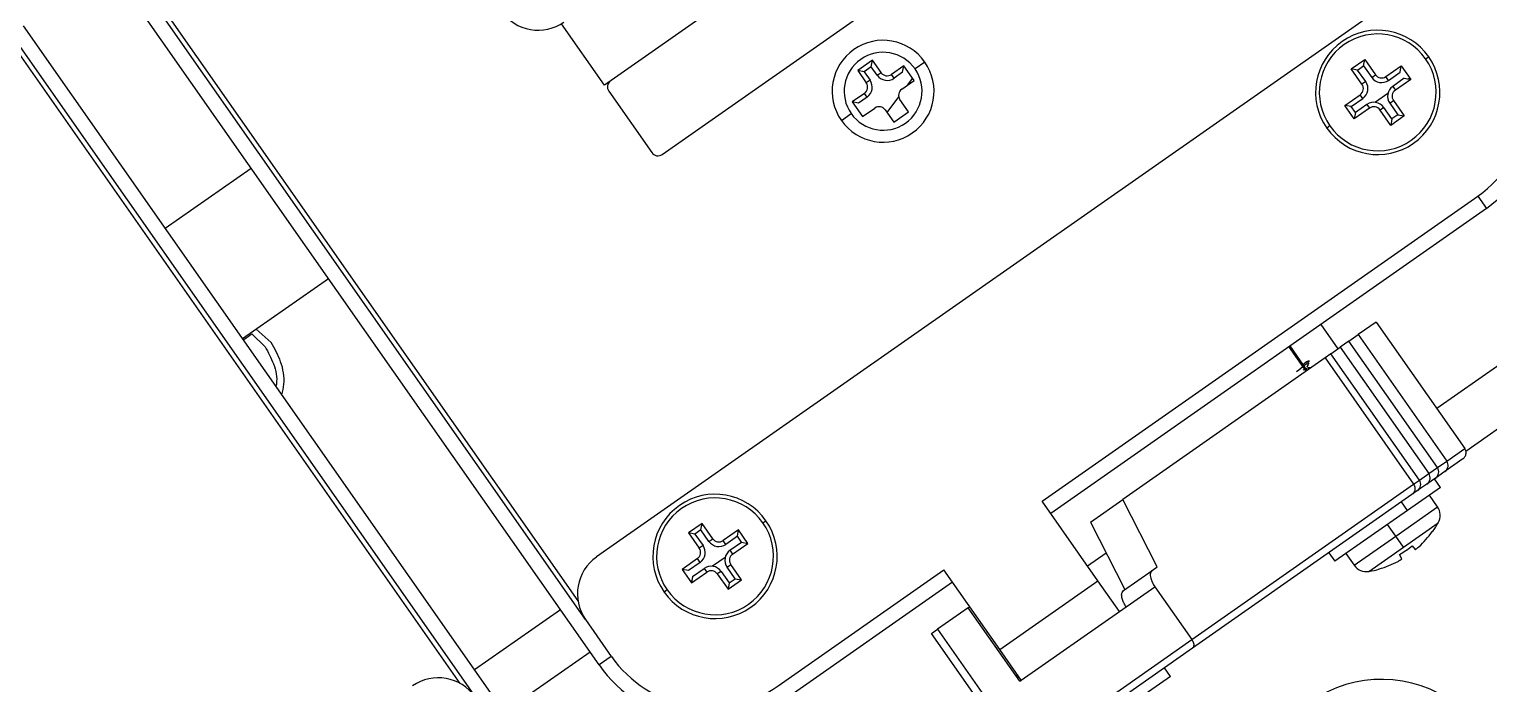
# Model space of a CAD drawing. Header units: millimetres. Extents: x 152904052 to 153933663, y 538271515 to 539240469.
# Drawn here: x 153458949.4 to 153459046.9, y 538574150.7 to 538574194.4 of the extents above; entities that cross this region are included whole.
import ezdxf

# ---------------------------------------------------------------- set-up
doc = ezdxf.new("R2010")
doc.units = ezdxf.units.MM
doc.layers.add('POWR', color=5, linetype='Continuous')

msp = doc.modelspace()

# ---------------------------------------------------------------- linework, layer by layer
at = {"layer": 'POWR', "color": 7}
for p, q in [((153459012.41, 538574207.921), (153458987.835, 538574190.713)), ((153459095.755, 538574205.79), (153459043.386, 538574169.121)), ((153458991.686, 538574186.085), (153459015.442, 538574202.719)), ((153458987.472, 538574152.005), (153458954.778, 538574198.696)), ((153458986.571, 538574155.036), (153458955.597, 538574199.27)), ((153458955.843, 538574199.442), (153458986.066, 538574156.279)), ((153459042.19, 538574197.643), (153458987.307, 538574159.214)), ((153458987.835, 538574190.713), (153458984.968, 538574194.809)), ((153458978.202, 538574150.773), (153458947.979, 538574193.936)), ((153458948.225, 538574194.108), (153458979.198, 538574149.873)), ((153458949.044, 538574194.681), (153458981.738, 538574147.99)), ((153459005.719, 538574192.371), (153459004.736, 538574191.682)), ((153459005.644, 538574191.943), (153459005.164, 538574191.607)), ((153459005.644, 538574191.943), (153459005.719, 538574192.371)), ((153459006.041, 538574191.375), (153459005.644, 538574191.943)), ((153459006.293, 538574191.552), (153459005.719, 538574192.371)), ((153459007.808, 538574192.002), (153459006.989, 538574191.429)), ((153459007.733, 538574191.575), (153459007.808, 538574192.002)), ((153459008.496, 538574191.019), (153459007.808, 538574192.002)), ((153459009.217, 538574192.256), (153459008.562, 538574191.798)), ((153459037.677, 538574191.798), (153459038.578, 538574192.429)), ((153459038.394, 538574190.774), (153459037.677, 538574191.798)), ((153459038.105, 538574191.722), (153459037.677, 538574191.798)), ((153459038.105, 538574191.722), (153459038.503, 538574192.001)), ((153459038.503, 538574192.001), (153459038.578, 538574192.429)), ((153459038.503, 538574192.001), (153459039.044, 538574191.229)), ((153459038.578, 538574192.429), (153459039.295, 538574191.405)), ((153459039.992, 538574191.282), (153459041.016, 538574191.999)), ((153459040.94, 538574191.571), (153459041.016, 538574191.999)), ((153459041.016, 538574191.999), (153459041.647, 538574191.098)), ((153459042.642, 538574192.466), (153459042.847, 538574192.609)), ((153459004.736, 538574191.682), (153459005.31, 538574190.863)), ((153459005.164, 538574191.607), (153459004.736, 538574191.682)), ((153459005.164, 538574191.607), (153459005.561, 538574191.039)), ((153459005.561, 538574191.039), (153459005.31, 538574190.863)), ((153459006.041, 538574191.375), (153459006.293, 538574191.552)), ((153459007.165, 538574191.177), (153459006.989, 538574191.429)), ((153459007.733, 538574191.575), (153459007.165, 538574191.177)), ((153459007.677, 538574190.446), (153459008.496, 538574191.019)), ((153459008.089, 538574190.734), (153459008.404, 538574191.151)), ((153459038.646, 538574190.95), (153459038.105, 538574191.722)), ((153459038.646, 538574190.95), (153459038.394, 538574190.774)), ((153459039.044, 538574191.229), (153459039.295, 538574191.405)), ((153459040.168, 538574191.03), (153459039.992, 538574191.282)), ((153459040.168, 538574191.03), (153459040.94, 538574191.571)), ((153459041.219, 538574191.173), (153459040.447, 538574190.632)), ((153459041.647, 538574191.098), (153459040.623, 538574190.381)), ((153459041.219, 538574191.173), (153459041.647, 538574191.098)), ((153459041.589, 538574191.18), (153459041.507, 538574191.122)), ((153458988.122, 538574190.304), (153458990.99, 538574186.208)), ((153459005.187, 538574190.167), (153459004.368, 538574189.593)), ((153459005.363, 538574189.915), (153459004.795, 538574189.518)), ((153459005.363, 538574189.915), (153459005.187, 538574190.167)), ((153459006.692, 538574188.889), (153459007.477, 538574189.926)), ((153459037.248, 538574189.36), (153459038.272, 538574190.077)), ((153459037.675, 538574189.285), (153459038.448, 538574189.826)), ((153459038.448, 538574189.826), (153459038.272, 538574190.077)), ((153459040.123, 538574190.153), (153459039.287, 538574189.568)), ((153459040.447, 538574190.632), (153459040.623, 538574190.381)), ((153459004.368, 538574189.593), (153459005.056, 538574188.61)), ((153459004.795, 538574189.518), (153459004.368, 538574189.593)), ((153459005.056, 538574188.61), (153459005.875, 538574189.184)), ((153459006.571, 538574189.061), (153459007.145, 538574188.242)), ((153459007.145, 538574188.242), (153459008.128, 538574188.93)), ((153459008.128, 538574188.93), (153459007.554, 538574189.749)), ((153459037.879, 538574188.459), (153459037.248, 538574189.36)), ((153459037.675, 538574189.285), (153459037.248, 538574189.36)), ((153459037.954, 538574188.887), (153459037.675, 538574189.285)), ((153459038.902, 538574189.176), (153459037.879, 538574188.459)), ((153459037.954, 538574188.887), (153459037.879, 538574188.459)), ((153459038.726, 538574189.428), (153459037.954, 538574188.887)), ((153459038.726, 538574189.428), (153459038.902, 538574189.176)), ((153459039.85, 538574189.23), (153459039.599, 538574189.053)), ((153459040.316, 538574188.029), (153459039.599, 538574189.053)), ((153459040.391, 538574188.457), (153459039.85, 538574189.23)), ((153459040.248, 538574189.508), (153459040.5, 538574189.684)), ((153459040.248, 538574189.508), (153459040.789, 538574188.736)), ((153459040.5, 538574189.684), (153459041.217, 538574188.66)), ((153459003.647, 538574188.356), (153459004.302, 538574188.815)), ((153459036.252, 538574187.992), (153459036.048, 538574187.849)), ((153459041.217, 538574188.66), (153459040.316, 538574188.029)), ((153459040.391, 538574188.457), (153459040.316, 538574188.029)), ((153459040.789, 538574188.736), (153459040.391, 538574188.457)), ((153459040.789, 538574188.736), (153459041.217, 538574188.66)), ((153458958.508, 538574181.165), (153458964.242, 538574185.18)), ((153459017.045, 538574162.945), (153459046.125, 538574183.307)), ((153459046.125, 538574183.307), (153459046.698, 538574182.488)), ((153459046.698, 538574182.488), (153459017.618, 538574162.126)), ((153458963.67, 538574173.793), (153458969.404, 538574177.808)), ((153458965.586, 538574173.539), (153458964.583, 538574174.432)), ((153459035.64, 538574174.745), (153459036.787, 538574173.107)), ((153459039.342, 538574174.896), (153459038.146, 538574174.059)), ((153459039.342, 538574174.896), (153459045.25, 538574166.459)), ((153458964.295, 538574174.108), (153458965.176, 538574173.252)), ((153459034.67, 538574171.624), (153459033.523, 538574173.263)), ((153459034.739, 538574171.673), (153459033.592, 538574173.311)), ((153459037.518, 538574173.618), (153459036.946, 538574173.218)), ((153459037.518, 538574173.618), (153459037.52, 538574173.62)), ((153459043.426, 538574165.181), (153459037.518, 538574173.618)), ((153459037.52, 538574173.62), (153459038.146, 538574174.059)), ((153459043.428, 538574165.183), (153459037.52, 538574173.62)), ((153459038.146, 538574174.059), (153459044.054, 538574165.621)), ((153459035.934, 538574172.509), (153459022.435, 538574163.057)), ((153459034.697, 538574172.254), (153459034.882, 538574172.331)), ((153459036.318, 538574172.778), (153459035.934, 538574172.509)), ((153459035.934, 538574172.509), (153459041.842, 538574164.072)), ((153459036.318, 538574172.778), (153459036.32, 538574172.78)), ((153459042.226, 538574164.341), (153459036.318, 538574172.778)), ((153459036.32, 538574172.78), (153459036.946, 538574173.218)), ((153459042.228, 538574164.342), (153459036.32, 538574172.78)), ((153459036.946, 538574173.218), (153459042.854, 538574164.781)), ((153459034.697, 538574172.254), (153459034.47, 538574172.058)), ((153459034.529, 538574172.136), (153459034.697, 538574172.254)), ((153459034.981, 538574171.842), (153459034.794, 538574171.845)), ((153459051.984, 538574170.93), (153459045.325, 538574166.267)), ((153459044.054, 538574165.621), (153459045.25, 538574166.459)), ((153459043.428, 538574165.183), (153459044.054, 538574165.621)), ((153459045.127, 538574165.762), (153459043.932, 538574164.926)), ((153459042.228, 538574164.342), (153459042.854, 538574164.781)), ((153459042.854, 538574164.781), (153459043.426, 538574165.181)), ((153459043.495, 538574164.62), (153459043.305, 538574164.486)), ((153459043.426, 538574165.181), (153459043.428, 538574165.183)), ((153459043.524, 538574164.64), (153459043.479, 538574164.703)), ((153459043.524, 538574164.64), (153459043.495, 538574164.62)), ((153459043.932, 538574164.926), (153459043.524, 538574164.64)), ((153459027.033, 538574153.703), (153459041.842, 538574164.072)), ((153459043.629, 538574163.859), (153459041.435, 538574162.323)), ((153459042.104, 538574163.645), (153459041.726, 538574163.381)), ((153459041.842, 538574164.072), (153459042.226, 538574164.341)), ((153459042.295, 538574163.779), (153459042.105, 538574163.646)), ((153459042.226, 538574164.341), (153459042.228, 538574164.342)), ((153459042.324, 538574163.799), (153459042.28, 538574163.863)), ((153459042.324, 538574163.799), (153459042.295, 538574163.779)), ((153459042.733, 538574164.085), (153459042.324, 538574163.799)), ((153459043.304, 538574164.486), (153459042.733, 538574164.085)), ((153459043.629, 538574163.859), (153459043.227, 538574164.432)), ((153459020.773, 538574157.621), (153459017.045, 538574162.945)), ((153459020.265, 538574161.538), (153459022.435, 538574163.057)), ((153459024.726, 538574158.557), (153459022.435, 538574163.057)), ((153459041.726, 538574163.381), (153459027.074, 538574153.121)), ((153459040.651, 538574160.615), (153459043.436, 538574162.565)), ((153459041.435, 538574162.323), (153459041.034, 538574162.896)), ((153459043.436, 538574162.565), (153459042.892, 538574163.342)), ((153458998.408, 538574161.493), (153458998.612, 538574161.636)), ((153459041.435, 538574162.323), (153459036.584, 538574158.926)), ((153458994.344, 538574161.455), (153458993.443, 538574160.824)), ((153458993.443, 538574160.824), (153458994.16, 538574159.801)), ((153458993.871, 538574160.749), (153458993.443, 538574160.824)), ((153458994.269, 538574161.028), (153458993.871, 538574160.749)), ((153458993.871, 538574160.749), (153458994.412, 538574159.977)), ((153458994.269, 538574161.028), (153458994.344, 538574161.455)), ((153458994.81, 538574160.255), (153458994.269, 538574161.028)), ((153458995.061, 538574160.431), (153458994.344, 538574161.455)), ((153458996.781, 538574161.026), (153458995.758, 538574160.309)), ((153458996.706, 538574160.598), (153458995.934, 538574160.057)), ((153458996.706, 538574160.598), (153458996.781, 538574161.026)), ((153458996.985, 538574160.2), (153458996.706, 538574160.598)), ((153458997.412, 538574160.125), (153458996.781, 538574161.026)), ((153459020.265, 538574161.538), (153459022.556, 538574157.038)), ((153459037.866, 538574158.665), (153459040.651, 538574160.615)), ((153459040.651, 538574160.615), (153459040.106, 538574161.392)), ((153459041.167, 538574159.878), (153459040.651, 538574160.615)), ((153459041.167, 538574159.878), (153459043.49, 538574161.505)), ((153459043.089, 538574160.908), (153459043.103, 538574160.892)), ((153458994.412, 538574159.977), (153458994.16, 538574159.801)), ((153458994.81, 538574160.255), (153458995.061, 538574160.431)), ((153458995.934, 538574160.057), (153458995.758, 538574160.309)), ((153458996.212, 538574159.659), (153458996.985, 538574160.2)), ((153458996.212, 538574159.659), (153458996.388, 538574159.408)), ((153458996.388, 538574159.408), (153458997.412, 538574160.125)), ((153458996.985, 538574160.2), (153458997.412, 538574160.125)), ((153459038.843, 538574158.251), (153459041.167, 538574159.878)), ((153459041.737, 538574159.962), (153459041.94, 538574159.72)), ((153458994.037, 538574159.104), (153458993.013, 538574158.387)), ((153458994.213, 538574158.853), (153458993.441, 538574158.312)), ((153458994.213, 538574158.853), (153458994.037, 538574159.104)), ((153458995.889, 538574159.18), (153458995.053, 538574158.595)), ((153458996.014, 538574158.535), (153458996.266, 538574158.711)), ((153458996.983, 538574157.687), (153458996.266, 538574158.711)), ((153459021.319, 538574159.468), (153459020.085, 538574158.604)), ((153459036.183, 538574159.499), (153459036.584, 538574158.926)), ((153459037.321, 538574159.442), (153459037.866, 538574158.665)), ((153459041.05, 538574159.097), (153459040.893, 538574159.371)), ((153458993.013, 538574158.387), (153458993.644, 538574157.486)), ((153458993.441, 538574158.312), (153458993.013, 538574158.387)), ((153458993.644, 538574157.486), (153458994.668, 538574158.203)), ((153458993.72, 538574157.914), (153458993.644, 538574157.486)), ((153458993.72, 538574157.914), (153458994.492, 538574158.455)), ((153458994.492, 538574158.455), (153458994.668, 538574158.203)), ((153458995.616, 538574158.256), (153458995.365, 538574158.08)), ((153458995.365, 538574158.08), (153458996.082, 538574157.056)), ((153458995.616, 538574158.256), (153458996.157, 538574157.484)), ((153458996.555, 538574157.763), (153458996.014, 538574158.535)), ((153458996.082, 538574157.056), (153458996.983, 538574157.687)), ((153458996.157, 538574157.484), (153458996.555, 538574157.763)), ((153458996.555, 538574157.763), (153458996.983, 538574157.687)), ((153458999.433, 538574150.614), (153459010.492, 538574158.357)), ((153459014.22, 538574153.032), (153459010.492, 538574158.357)), ((153459022.475, 538574156.982), (153459024.387, 538574158.32)), ((153459024.387, 538574158.32), (153459024.726, 538574158.557)), ((153459039.552, 538574158.406), (153459039.541, 538574158.424)), ((153458992.018, 538574157.019), (153458991.813, 538574156.876)), ((153458993.669, 538574157.625), (153458993.587, 538574157.568)), ((153458996.157, 538574157.484), (153458996.082, 538574157.056)), ((153459011.065, 538574157.538), (153459000.007, 538574149.794)), ((153459014.22, 538574153.032), (153459020.773, 538574157.621)), ((153459022.207, 538574155.573), (153459020.773, 538574157.621)), ((153459022.207, 538574155.573), (153459024.567, 538574157.225)), ((153459024.567, 538574157.225), (153459027.033, 538574153.703)), ((153459012.115, 538574155.831), (153459010.067, 538574154.397)), ((153459012.115, 538574155.831), (153459012.212, 538574155.899)), ((153459015.556, 538574150.916), (153459012.115, 538574155.831)), ((153458984.891, 538574155.691), (153458979.157, 538574151.676)), ((153458986.571, 538574155.036), (153458988.291, 538574152.578)), ((153459015.654, 538574150.984), (153459022.207, 538574155.573)), ((153459009.657, 538574154.11), (153459010.067, 538574154.397)), ((153459015.565, 538574145.673), (153459009.657, 538574154.11)), ((153459010.067, 538574154.397), (153459015.975, 538574145.96)), ((153458986.87, 538574152.865), (153458981.136, 538574148.85)), ((153459015.654, 538574150.984), (153459014.22, 538574153.032)), ((153459015.975, 538574145.96), (153459027.033, 538574153.703)), ((153459027.074, 538574153.121), (153459016.261, 538574145.55)), ((153458988.291, 538574152.578), (153458987.472, 538574152.005)), ((153459015.325, 538574151.246), (153459015.383, 538574151.372)), ((153459015.384, 538574151.162), (153459015.482, 538574151.23)), ((153459015.556, 538574150.916), (153459015.654, 538574150.984)), ((153459025.608, 538574151.24), (153459023.414, 538574149.704)), ((153459025.608, 538574151.24), (153459025.206, 538574151.813))]:
    msp.add_line(p, q, dxfattribs=at)
for centre, radius, start, end in [((153458983.411, 538574197.381), 3, 214.99999, 304.99999), ((153459041.536, 538574189.861), 9, 304.99999, 34.99999), ((153459039.447, 538574190.229), 4.15, 34.99999, 214.99999), ((153459039.447, 538574190.229), 3.9, 34.99999, 214.99999), ((153459041.536, 538574189.861), 8, 304.99999, 34.99999), ((153459006.432, 538574190.306), 3.4, 34.99999, 214.99999), ((153459006.432, 538574190.306), 2.6, 34.99999, 214.99999), ((153459006.432, 538574190.306), 3.4, 214.99999, 34.99999), ((153459006.432, 538574190.306), 2.6, 214.99999, 34.99999), ((153459039.447, 538574190.229), 4.15, 214.99999, 34.99999), ((153459039.447, 538574190.229), 3.9, 214.99999, 34.99999), ((153458988.532, 538574190.591), 0.5, 124.99999, 214.99999), ((153459004.9, 538574190.576), 0.5, 304.99999, 34.99999), ((153459004.9, 538574190.576), 0.807, 304.99999, 34.99999), ((153459006.702, 538574191.838), 0.807, 214.99999, 304.99999), ((153459006.702, 538574191.838), 0.5, 214.99999, 304.99999), ((153459037.985, 538574190.487), 0.807, 304.99999, 34.99999), ((153459039.705, 538574191.691), 0.807, 214.99999, 304.99999), ((153459039.705, 538574191.691), 0.5, 214.99999, 304.99999), ((153459007.964, 538574190.036), 0.5, 124.99999, 214.99999), ((153459037.985, 538574190.487), 0.5, 304.99999, 34.99999), ((153459040.909, 538574189.971), 0.807, 124.99999, 214.99999), ((153459040.909, 538574189.971), 0.5, 124.99999, 214.99999), ((153459006.162, 538574188.774), 0.5, 34.99999, 124.99999), ((153459039.189, 538574188.767), 0.807, 34.99999, 124.99999), ((153459039.189, 538574188.767), 0.5, 34.99999, 124.99999), ((153458991.4, 538574186.495), 0.5, 214.99999, 304.99999), ((153459043.646, 538574165.334), 0.499, 305.06996, 35.06979), ((153459042.446, 538574164.494), 0.499, 305.06996, 35.06979), ((153459043.017, 538574164.894), 0.499, 305.06996, 35.06979), ((153459043.018, 538574164.896), 0.5, 304.99999, 34.99999), ((153459043.537, 538574164.714), 0.103, 217.41589, 246.51653), ((153459041.817, 538574164.054), 0.499, 305.06996, 35.06979), ((153459041.818, 538574164.056), 0.5, 304.99999, 34.99999), ((153459042.337, 538574163.874), 0.103, 217.41589, 246.51653), ((153458995.213, 538574159.256), 4.15, 34.99999, 214.99999), ((153458995.213, 538574159.256), 3.9, 34.99999, 214.99999), ((153459042.617, 538574161.992), 1, 330.8721, 34.99999), ((153458995.213, 538574159.256), 4.15, 214.99999, 34.99999), ((153458995.213, 538574159.256), 3.9, 214.99999, 34.99999), ((153459037.788, 538574164.705), 6.521, 312.48484, 324.39174), ((153459037.812, 538574164.669), 6.5, 324.47856, 330.8721), ((153458993.751, 538574159.514), 0.5, 304.99999, 34.99999), ((153458993.751, 538574159.514), 0.807, 304.99999, 34.99999), ((153458995.471, 538574160.718), 0.807, 214.99999, 304.99999), ((153458995.471, 538574160.718), 0.5, 214.99999, 304.99999), ((153458996.675, 538574158.998), 0.807, 124.99999, 214.99999), ((153459037.703, 538574164.824), 6.318, 300.31855, 309.68145), ((153458989.028, 538574156.756), 3, 124.99999, 214.99999), ((153458996.675, 538574158.998), 0.5, 124.99999, 214.99999), ((153459038.685, 538574159.238), 1, 214.99999, 279.1279), ((153459037.787, 538574164.704), 6.521, 285.60826, 297.51517), ((153458994.955, 538574157.794), 0.807, 34.99999, 124.99999), ((153458994.955, 538574157.794), 0.5, 34.99999, 124.99999), ((153459037.812, 538574164.669), 6.5, 279.1279, 285.52144), ((153458994.845, 538574157.167), 9, 214.99999, 304.99999), ((153458994.845, 538574157.167), 8, 214.99999, 304.99999), ((153458976.741, 538574148.153), 3, 34.99999, 124.99999), ((153459039.699, 538574142.796), 8.25, 53.19487, 196.80513), ((153459054.241, 538574143.822), 9, 124.99999, 214.99999)]:
    msp.add_arc(centre, radius, start, end, dxfattribs=at)
for points, knots in [([(153458963.728, 538574173.711), (153458963.76, 538574173.733), (153458963.884, 538574173.82), (153458964.12, 538574173.986), (153458964.295, 538574174.108)], [0, 0, 0, 0, 0.259781, 1, 1, 1, 1]), ([(153458966.303, 538574170.033), (153458966.358, 538574170.271), (153458966.525, 538574171.002), (153458966.306, 538574172.263), (153458965.822, 538574173.121), (153458965.586, 538574173.539)], [0, 0, 0, 0, 0.198437, 0.60934, 1, 1, 1, 1]), ([(153458965.176, 538574173.252), (153458965.384, 538574172.879), (153458965.809, 538574172.113), (153458966.015, 538574171.15), (153458965.916, 538574170.654), (153458965.906, 538574170.601)], [0, 0, 0, 0, 0.459005, 0.941794, 1, 1, 1, 1]), ([(153459034.864, 538574172.299), (153459034.862, 538574172.288), (153459034.855, 538574172.258), (153459034.586, 538574172.017), (153459034.225, 538574171.729), (153459034.034, 538574171.576)], [0, 0, 0, 0, 0.212902, 0.5811966, 1, 1, 1, 1]), ([(153459034.475, 538574171.698), (153459034.561, 538574171.744), (153459034.733, 538574171.835), (153459034.817, 538574171.86), (153459034.795, 538574171.825), (153459034.788, 538574171.814)], [0, 0, 0, 0, 0.402272, 0.802406, 1, 1, 1, 1]), ([(153459034.747, 538574171.911), (153459034.771, 538574171.979), (153459034.819, 538574172.115), (153459034.867, 538574172.251), (153459034.89, 538574172.319)], [0, 0, 0, 0, 0.499894, 1, 1, 1, 1]), ([(153459045.127, 538574165.762), (153459045.18, 538574165.81), (153459045.29, 538574165.91), (153459045.35, 538574166.117), (153459045.334, 538574166.31), (153459045.277, 538574166.411), (153459045.25, 538574166.459)], [0, 0, 0, 0, 0.270336, 0.562527, 0.789797, 1, 1, 1, 1]), ([(153459041.842, 538574164.072), (153459041.865, 538574164.032), (153459041.914, 538574163.949), (153459041.941, 538574163.801), (153459041.923, 538574163.642), (153459041.853, 538574163.489), (153459041.767, 538574163.416), (153459041.726, 538574163.381)], [0, 0, 0, 0, 0.174928, 0.36388, 0.560047, 0.788091, 1, 1, 1, 1]), ([(153459041.94, 538574159.72), (153459041.947, 538574159.719), (153459041.961, 538574159.718), (153459042.021, 538574159.755), (153459042.101, 538574159.816), (153459042.161, 538574159.87), (153459042.192, 538574159.896)], [0, 0, 0, 0, 0.250648, 0.499754, 0.7491, 1, 1, 1, 1]), ([(153459042.192, 538574159.896), (153459042.161, 538574159.87), (153459042.102, 538574159.816), (153459042.021, 538574159.755), (153459041.961, 538574159.718), (153459041.947, 538574159.719), (153459041.94, 538574159.72)], [0, 0, 0, 0, 0.250648, 0.499754, 0.7491, 1, 1, 1, 1]), ([(153459040.799, 538574158.921), (153459040.834, 538574158.94), (153459040.905, 538574158.978), (153459040.99, 538574159.033), (153459041.046, 538574159.077), (153459041.049, 538574159.091), (153459041.05, 538574159.097)], [0, 0, 0, 0, 0.250648, 0.499754, 0.7491, 1, 1, 1, 1]), ([(153459041.05, 538574159.097), (153459041.049, 538574159.091), (153459041.046, 538574159.077), (153459040.99, 538574159.033), (153459040.905, 538574158.979), (153459040.834, 538574158.94), (153459040.799, 538574158.921)], [0, 0, 0, 0, 0.250648, 0.499754, 0.7491, 1, 1, 1, 1]), ([(153459024.387, 538574158.32), (153459024.341, 538574158.267), (153459024.247, 538574158.156), (153459024.269, 538574157.843), (153459024.385, 538574157.513), (153459024.508, 538574157.318), (153459024.567, 538574157.225)], [0, 0, 0, 0, 0.273241, 0.566326, 0.7921708, 1, 1, 1, 1]), ([(153459022.655, 538574155.886), (153459022.605, 538574155.964), (153459022.5, 538574156.126), (153459022.395, 538574156.385), (153459022.342, 538574156.641), (153459022.361, 538574156.862), (153459022.438, 538574156.943), (153459022.475, 538574156.982)], [0, 0, 0, 0, 0.174736, 0.363548, 0.559692, 0.78787, 1, 1, 1, 1]), ([(153459027.033, 538574153.703), (153459027.058, 538574153.664), (153459027.11, 538574153.581), (153459027.156, 538574153.446), (153459027.171, 538574153.31), (153459027.147, 538574153.191), (153459027.098, 538574153.144), (153459027.074, 538574153.121)], [0, 0, 0, 0, 0.163518, 0.344285, 0.539301, 0.775308, 1, 1, 1, 1])]:
    msp.add_open_spline(points, degree=3, knots=knots, dxfattribs=at)

doc.saveas('drawing.dxf')
